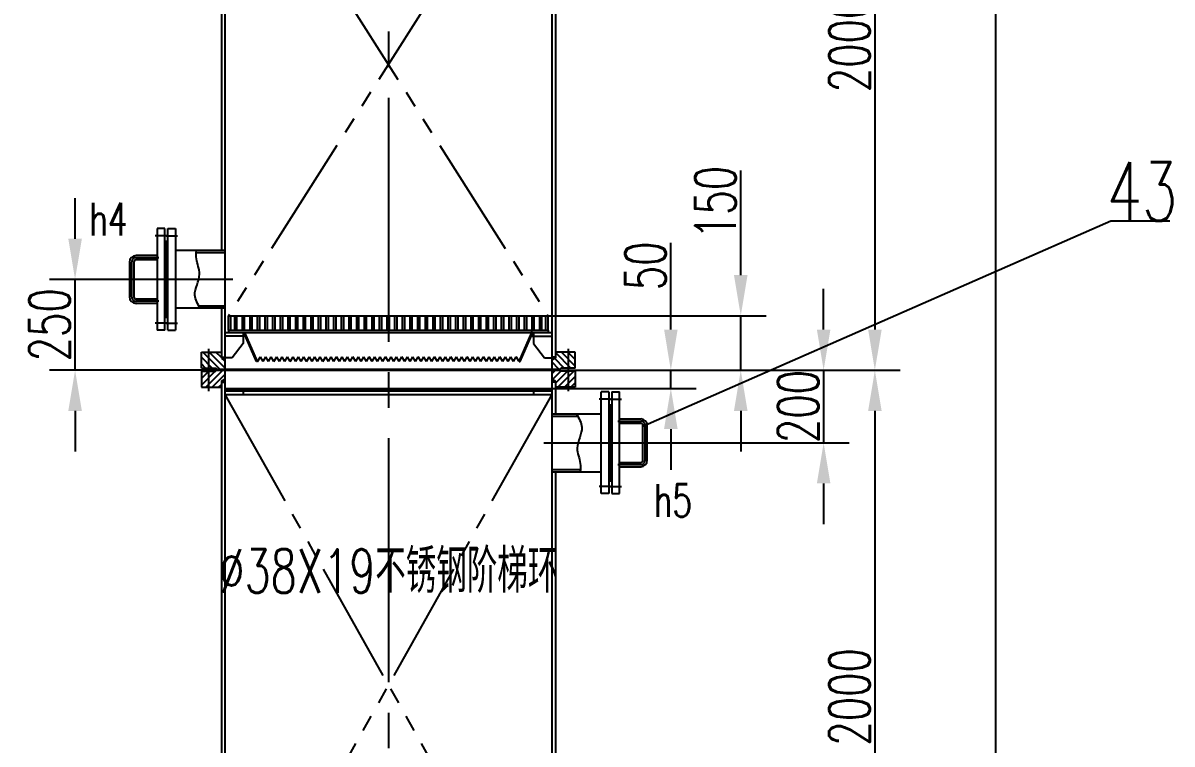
# Model space of a CAD drawing. Extents: x 4061 to 20693, y -5077 to 18471.
# Drawn here: x 5970 to 9135, y 10013 to 12000 of the extents above; entities that cross this region are included whole.
import ezdxf
from ezdxf.enums import TextEntityAlignment as Align

# ---------------------------------------------------------------- set-up
doc = ezdxf.new("R2010")
doc.units = 0
doc.header["$LTSCALE"] = 280
doc.header["$MEASUREMENT"] = 0
doc.header["$PDMODE"] = 3
for name, pattern in [('CENT1', [3.35, 2.4, -0.3, 0.35, -0.3]), ('CENTER', [1.66, 1.2, -0.15, 0.16, -0.15]), ('PHANTOM', [1.97, 1.2, -0.15, 0.16, -0.15, 0.16, -0.15])]:
    doc.linetypes.add(name, pattern=pattern)
doc.layers.get('0').update_dxf_attribs({"linetype": 'CONTINUOUS'})
doc.layers.get('DEFPOINTS').update_dxf_attribs({"linetype": 'CONTINUOUS'})
for name, color, linetype in [('A', 2, 'CONTINUOUS'), ('B', 7, 'CONTINUOUS'), ('C', 1, 'CENTER'), ('C1', 1, 'CENT1'), ('D', 4, 'PHANTOM')]:
    doc.layers.add(name, color=color, linetype=linetype)
doc.styles.add('HZ', font='txt', dxfattribs={"width": 0.7, "bigfont": 'hztxt'})
doc.dimstyles.get("Standard").update_dxf_attribs({"dimtxt": 0.18, "dimasz": 0.18, "dimexe": 0.18, "dimexo": 0.0625, "dimgap": 0.09, "dimtad": 0, "dimtih": 1, "dimtoh": 1, "dimdec": 4, "dimzin": 0, "dimdsep": 46, "dimtxsty": 'Standard', "dimcen": 0.09, "dimadec": 0, "dimazin": 0, "dimtfac": 1, "dimtdec": 4, "dimtofl": 0, "dimtmove": 0, "dimatfit": 3, "dimfxl": 1, "dimtolj": 1, "dimtzin": 0, "dimarcsym": 0})

# ---------------------------------------------------------------- blocks, each defined once
blk = doc.blocks.new('*D10')
at = {"color": 0, "linetype": 'ByBlock', "transparency": 16777216}
for p, q in [((8533.3, 12540.3), (8533.3, 12779)), ((8227.7, 12428.3), (8603.3, 12428.3)), ((8533.3, 12378.3), (8533.3, 12428.3)), ((8205.2, 12378.3), (8603.3, 12378.3)), ((8533.3, 12266.3), (8533.3, 12154.3))]:
    blk.add_line(p, q, dxfattribs=at)
for points in [[(8514.7, 12540.3), (8552, 12540.3), (8533.3, 12428.3)], [(8514.7, 12266.3), (8552, 12266.3), (8533.3, 12378.3)]]:
    blk.add_solid(points, dxfattribs=at)
at = {"layer": 'DEFPOINTS', "color": 0, "linetype": 'ByBlock', "transparency": 16777216}
for p in [(8227.7, 12428.3), (8205.2, 12378.3), (8533.3, 12378.3)]:
    blk.add_point(p, dxfattribs=at)
at = {"color": 0, "linetype": 'ByBlock', "transparency": 16777216, "insert": (8463.3, 12715.7), "char_height": 112, "attachment_point": 5, "rotation": 90, "style": 'HZ'}
blk.add_mtext('\\A1;50', dxfattribs=at)
blk = doc.blocks.new('*D11')
at = {"color": 0, "linetype": 'ByBlock', "transparency": 16777216}
for p, q in [((7947.4, 11410.2), (7947.4, 11698.2)), ((7416.7, 11298.2), (8017.4, 11298.2)), ((7947.4, 11148.2), (7947.4, 11298.2)), ((7564.6, 11148.2), (8017.4, 11148.2)), ((7947.4, 11036.2), (7947.4, 10924.2))]:
    blk.add_line(p, q, dxfattribs=at)
for points in [[(7928.7, 11410.2), (7966.1, 11410.2), (7947.4, 11298.2)], [(7928.7, 11036.2), (7966.1, 11036.2), (7947.4, 11148.2)]]:
    blk.add_solid(points, dxfattribs=at)
at = {"layer": 'DEFPOINTS', "color": 0, "linetype": 'ByBlock', "transparency": 16777216}
for p in [(7416.7, 11298.2), (7564.6, 11148.2), (7947.4, 11148.2)]:
    blk.add_point(p, dxfattribs=at)
at = {"color": 0, "linetype": 'ByBlock', "transparency": 16777216, "insert": (7877.4, 11610.2), "char_height": 112, "attachment_point": 5, "rotation": 90, "style": 'HZ'}
blk.add_mtext('\\A1;150', dxfattribs=at)
blk = doc.blocks.new('*D25')
at = {"color": 0, "linetype": 'ByBlock', "transparency": 16777216}
for p, q in [((6113.8, 11510.2), (6113.8, 11622.2)), ((6253.2, 11398.2), (6043.8, 11398.2)), ((6113.8, 11148.2), (6113.8, 11398.2)), ((6504.2, 11148.2), (6043.8, 11148.2)), ((6113.8, 11036.2), (6113.8, 10924.2))]:
    blk.add_line(p, q, dxfattribs=at)
for points in [[(6095.2, 11510.2), (6132.5, 11510.2), (6113.8, 11398.2)], [(6095.2, 11036.2), (6132.5, 11036.2), (6113.8, 11148.2)]]:
    blk.add_solid(points, dxfattribs=at)
at = {"layer": 'DEFPOINTS', "color": 0, "linetype": 'ByBlock', "transparency": 16777216}
for p in [(6113.8, 11398.2), (6253.2, 11398.2), (6504.2, 11148.2)]:
    blk.add_point(p, dxfattribs=at)
at = {"color": 0, "linetype": 'ByBlock', "transparency": 16777216, "insert": (6043.8, 11273.2), "char_height": 112, "attachment_point": 5, "rotation": 90, "style": 'HZ'}
blk.add_mtext('\\A1;250', dxfattribs=at)
blk = doc.blocks.new('*D31')
at = {"color": 0, "linetype": 'ByBlock', "transparency": 16777216}
for p, q in [((8175.7, 11155.1), (8175.7, 11267.1)), ((7449.2, 11043.1), (8245.7, 11043.1)), ((8175.7, 11043.1), (8175.7, 10843.1)), ((7700.2, 10843.1), (8245.7, 10843.1)), ((8175.7, 10731.1), (8175.7, 10619.1))]:
    blk.add_line(p, q, dxfattribs=at)
for points in [[(8157, 11155.1), (8194.3, 11155.1), (8175.7, 11043.1)], [(8157, 10731.1), (8194.3, 10731.1), (8175.7, 10843.1)]]:
    blk.add_solid(points, dxfattribs=at)
at = {"layer": 'DEFPOINTS', "color": 0, "linetype": 'ByBlock', "transparency": 16777216}
for p in [(7449.2, 11043.1), (7700.2, 10843.1), (8175.7, 10843.1)]:
    blk.add_point(p, dxfattribs=at)
at = {"color": 0, "linetype": 'ByBlock', "transparency": 16777216, "insert": (8105.7, 10943.1), "char_height": 112, "attachment_point": 5, "rotation": 90, "style": 'HZ'}
blk.add_mtext('\\A1;200', dxfattribs=at)
blk = doc.blocks.new('*D32')
at = {"color": 0, "linetype": 'ByBlock', "transparency": 16777216}
for p, q in [((8014.6, 12948.2), (8386.8, 12948.2)), ((8316.8, 12836.2), (8316.8, 11260.2)), ((7953.3, 11148.2), (8386.8, 11148.2))]:
    blk.add_line(p, q, dxfattribs=at)
for points in [[(8298.2, 12836.2), (8335.5, 12836.2), (8316.8, 12948.2)], [(8298.2, 11260.2), (8335.5, 11260.2), (8316.8, 11148.2)]]:
    blk.add_solid(points, dxfattribs=at)
at = {"layer": 'DEFPOINTS', "color": 0, "linetype": 'ByBlock', "transparency": 16777216}
for p in [(8014.6, 12948.2), (7953.3, 11148.2), (8316.8, 11148.2)]:
    blk.add_point(p, dxfattribs=at)
at = {"color": 0, "linetype": 'ByBlock', "transparency": 16777216, "insert": (8246.8, 12048.2), "char_height": 112, "attachment_point": 5, "rotation": 90, "style": 'HZ'}
blk.add_mtext('\\A1;2000', dxfattribs=at)
blk = doc.blocks.new('*D39')
at = {"color": 0, "linetype": 'ByBlock', "transparency": 16777216}
for p, q in [((8014.6, 11148.2), (8386.8, 11148.2)), ((8316.8, 11036.2), (8316.8, 9460.2)), ((7953.3, 9348.2), (8386.8, 9348.2))]:
    blk.add_line(p, q, dxfattribs=at)
for points in [[(8298.2, 11036.2), (8335.5, 11036.2), (8316.8, 11148.2)], [(8298.2, 9460.2), (8335.5, 9460.2), (8316.8, 9348.2)]]:
    blk.add_solid(points, dxfattribs=at)
at = {"layer": 'DEFPOINTS', "color": 0, "linetype": 'ByBlock', "transparency": 16777216}
for p in [(8014.6, 11148.2), (7953.3, 9348.2), (8316.8, 9348.2)]:
    blk.add_point(p, dxfattribs=at)
at = {"color": 0, "linetype": 'ByBlock', "transparency": 16777216, "insert": (8246.8, 10248.2), "char_height": 112, "attachment_point": 5, "rotation": 90, "style": 'HZ'}
blk.add_mtext('\\A1;2000', dxfattribs=at)
blk = doc.blocks.new('*D197')
at = {"color": 0, "linetype": 'ByBlock', "transparency": 16777216}
for p, q in [((7044.2, 16958.1), (8719.1, 16958.1)), ((8649.1, 16846.1), (8649.1, -3424.9)), ((7946.7, -3536.9), (8719.1, -3536.9))]:
    blk.add_line(p, q, dxfattribs=at)
for points in [[(8630.4, 16846.1), (8667.8, 16846.1), (8649.1, 16958.1)], [(8630.4, -3424.9), (8667.8, -3424.9), (8649.1, -3536.9)]]:
    blk.add_solid(points, dxfattribs=at)
at = {"layer": 'DEFPOINTS', "color": 0, "linetype": 'ByBlock', "transparency": 16777216}
for p in [(7044.2, 16958.1), (7946.7, -3536.9), (8649.1, -3536.9)]:
    blk.add_point(p, dxfattribs=at)
at = {"color": 0, "linetype": 'ByBlock', "transparency": 16777216, "insert": (8579.1, 6710.6), "char_height": 112, "attachment_point": 5, "rotation": 90, "style": 'HZ'}
blk.add_mtext('\\A1;~22722', dxfattribs=at)
blk = doc.blocks.new('A$C467B15EC')
at = {"layer": 'A'}
for p, q in [((10, 126), (890, 126)), ((10, 86), (10, 126)), ((16, 86), (16, 126)), ((27, 86), (27, 126)), ((33, 86), (33, 126)), ((48, 86), (48, 126)), ((54, 86), (54, 126)), ((69, 86), (69, 126)), ((75, 86), (75, 126)), ((90, 86), (90, 126)), ((96, 86), (96, 126)), ((111, 86), (111, 126)), ((117, 86), (117, 126)), ((132, 86), (132, 126)), ((138, 86), (138, 126)), ((153, 86), (153, 126)), ((159, 86), (159, 126)), ((174, 86), (174, 126)), ((180, 86), (180, 126)), ((195, 86), (195, 126)), ((201, 86), (201, 126)), ((216, 86), (216, 126)), ((222, 86), (222, 126)), ((237, 86), (237, 126)), ((243, 86), (243, 126)), ((258, 86), (258, 126)), ((264, 86), (264, 126)), ((279, 86), (279, 126)), ((285, 86), (285, 126)), ((300, 86), (300, 126)), ((306, 86), (306, 126)), ((321, 86), (321, 126)), ((327, 86), (327, 126)), ((342, 86), (342, 126)), ((348, 86), (348, 126)), ((363, 86), (363, 126)), ((369, 86), (369, 126)), ((384, 86), (384, 126)), ((390, 86), (390, 126)), ((405, 86), (405, 126)), ((411, 86), (411, 126)), ((426, 86), (426, 126)), ((432, 86), (432, 126)), ((447, 86), (447, 126)), ((453, 86), (453, 126)), ((468, 86), (468, 126)), ((474, 86), (474, 126)), ((489, 86), (489, 126)), ((495, 86), (495, 126)), ((510, 86), (510, 126)), ((516, 86), (516, 126)), ((531, 86), (531, 126)), ((537, 86), (537, 126)), ((552, 86), (552, 126)), ((558, 86), (558, 126)), ((573, 86), (573, 126)), ((579, 86), (579, 126)), ((594, 86), (594, 126)), ((600, 86), (600, 126)), ((615, 86), (615, 126)), ((621, 86), (621, 126)), ((636, 86), (636, 126)), ((642, 86), (642, 126)), ((657, 86), (657, 126)), ((663, 86), (663, 126)), ((678, 86), (678, 126)), ((684, 86), (684, 126)), ((699, 86), (699, 126)), ((705, 86), (705, 126)), ((720, 86), (720, 126)), ((726, 86), (726, 126)), ((741, 86), (741, 126)), ((747, 86), (747, 126)), ((762, 86), (762, 126)), ((768, 86), (768, 126)), ((783, 86), (783, 126)), ((789, 86), (789, 126)), ((804, 86), (804, 126)), ((810, 86), (810, 126)), ((825, 86), (825, 126)), ((831, 86), (831, 126)), ((846, 86), (846, 126)), ((852, 86), (852, 126)), ((867, 86), (867, 126)), ((873, 86), (873, 126)), ((884, 86), (884, 126)), ((890, 86), (890, 126)), ((0, 80), (900, 80)), ((56.1, 70), (0, 70)), ((10, 86), (890, 86)), ((10, 86), (10, 80)), ((50, 80), (50, 70)), ((50, 70), (50, 50)), ((86.7, 0), (51.7, 80)), ((90, 0), (55, 80)), ((810, 0), (845, 80)), ((813.3, 0), (848.3, 80)), ((843.9, 70), (900, 70)), ((845, 80), (845, 86)), ((850, 80), (850, 70)), ((850, 70), (850, 50)), ((890, 86), (890, 80)), ((50, 50), (20, 10)), ((850, 50), (880, 10)), ((20, 10), (0, 10)), ((90, 0), (86.7, 0)), ((90, 0), (97.5, 13)), ((105, 0), (97.5, 13)), ((105, 0), (112.5, 13)), ((120, 0), (112.5, 13)), ((120, 0), (127.5, 13)), ((135, 0), (127.5, 13)), ((135, 0), (142.5, 13)), ((150, 0), (142.5, 13)), ((150, 0), (157.5, 13)), ((165, 0), (157.5, 13)), ((165, 0), (172.5, 13)), ((180, 0), (172.5, 13)), ((180, 0), (187.5, 13)), ((195, 0), (187.5, 13)), ((195, 0), (202.5, 13)), ((210, 0), (202.5, 13)), ((210, 0), (217.5, 13)), ((225, 0), (217.5, 13)), ((225, 0), (232.5, 13)), ((240, 0), (232.5, 13)), ((240, 0), (247.5, 13)), ((255, 0), (247.5, 13)), ((255, 0), (262.5, 13)), ((270, 0), (262.5, 13)), ((270, 0), (277.5, 13)), ((285, 0), (277.5, 13)), ((285, 0), (292.5, 13)), ((300, 0), (292.5, 13)), ((300, 0), (307.5, 13)), ((315, 0), (307.5, 13)), ((315, 0), (322.5, 13)), ((330, 0), (322.5, 13)), ((330, 0), (337.5, 13)), ((345, 0), (337.5, 13)), ((345, 0), (352.5, 13)), ((360, 0), (352.5, 13)), ((360, 0), (367.5, 13)), ((375, 0), (367.5, 13)), ((375, 0), (382.5, 13)), ((390, 0), (382.5, 13)), ((390, 0), (397.5, 13)), ((405, 0), (397.5, 13)), ((405, 0), (412.5, 13)), ((420, 0), (412.5, 13)), ((420, 0), (427.5, 13)), ((420, 0), (427.5, 13)), ((435, 0), (427.5, 13)), ((435, 0), (427.5, 13)), ((435, 0), (442.5, 13)), ((435, 0), (442.5, 13)), ((450, 0), (442.5, 13)), ((450, 0), (442.5, 13)), ((450, 0), (457.5, 13)), ((450, 0), (457.5, 13)), ((465, 0), (457.5, 13)), ((465, 0), (457.5, 13)), ((465, 0), (472.5, 13)), ((465, 0), (472.5, 13)), ((480, 0), (472.5, 13)), ((480, 0), (472.5, 13)), ((480, 0), (487.5, 13)), ((495, 0), (487.5, 13)), ((495, 0), (502.5, 13)), ((510, 0), (502.5, 13)), ((510, 0), (517.5, 13)), ((525, 0), (517.5, 13)), ((525, 0), (532.5, 13)), ((540, 0), (532.5, 13)), ((540, 0), (547.5, 13)), ((555, 0), (547.5, 13)), ((555, 0), (562.5, 13)), ((570, 0), (562.5, 13)), ((570, 0), (577.5, 13)), ((585, 0), (577.5, 13)), ((585, 0), (592.5, 13)), ((600, 0), (592.5, 13)), ((600, 0), (607.5, 13)), ((615, 0), (607.5, 13)), ((615, 0), (622.5, 13)), ((630, 0), (622.5, 13)), ((630, 0), (637.5, 13)), ((645, 0), (637.5, 13)), ((645, 0), (652.5, 13)), ((660, 0), (652.5, 13)), ((660, 0), (667.5, 13)), ((675, 0), (667.5, 13)), ((675, 0), (682.5, 13)), ((690, 0), (682.5, 13)), ((690, 0), (697.5, 13)), ((705, 0), (697.5, 13)), ((705, 0), (712.5, 13)), ((720, 0), (712.5, 13)), ((720, 0), (727.5, 13)), ((735, 0), (727.5, 13)), ((735, 0), (742.5, 13)), ((750, 0), (742.5, 13)), ((750, 0), (757.5, 13)), ((765, 0), (757.5, 13)), ((765, 0), (772.5, 13)), ((780, 0), (772.5, 13)), ((780, 0), (787.5, 13)), ((795, 0), (787.5, 13)), ((795, 0), (802.5, 13)), ((810, 0), (802.5, 13)), ((810, 0), (813.3, 0)), ((880, 10), (900, 10))]:
    blk.add_line(p, q, dxfattribs=at)

msp = doc.modelspace()

# ---------------------------------------------------------------- hatches: boundary and pattern name
h = msp.add_hatch()
h.set_pattern_fill('ANSI31', color=256, scale=4, angle=90, style=0)
h.set_pattern_definition([(135, (-737.88, -4172.147), (-8.980256, -8.980256), [])])
h.paths.add_polyline_path([(6481.70793, 11093.13672), (6461.70793, 11093.13672), (6461.70793, 11049.13672), (6481.70793, 11049.13672)])
h.paths.add_polyline_path([(6516.70793, 11076.13672), (6516.70793, 11093.13672), (6481.70793, 11093.13672), (6481.70793, 11049.13672), (6501.20793, 11049.13672), (6504.20793, 11046.13672), (6526.70793, 11046.13672), (6526.70793, 11070.36322)])
h.paths.add_polyline_path([(7471.70793, 11093.13672), (7436.70793, 11093.13672), (7436.70793, 11076.13672), (7426.70793, 11070.36322), (7426.70793, 11046.13672), (7449.20793, 11046.13672), (7452.20793, 11049.13672), (7471.70793, 11049.13672)])
h.paths.add_polyline_path([(7491.70793, 11093.13672), (7471.70793, 11093.13672), (7471.70793, 11049.13672), (7491.70793, 11049.13672)])
for points in [[(6526.70793, 11070.36322), (6516.70793, 11076.13672), (6516.70793, 11079.13672), (6526.70793, 11079.13672)], [(7426.70793, 11070.36322), (7436.70793, 11076.13672), (7436.70793, 11079.13672), (7426.70793, 11079.13672)], [(6526.70793, 11018.91023), (6516.70793, 11013.13672), (6516.70793, 11010.13672), (6526.70793, 11010.13672)], [(7426.70793, 11018.91023), (7436.70793, 11013.13672), (7436.70793, 11010.13672), (7426.70793, 11010.13672)]]:
    msp.add_hatch(color=256).paths.add_polyline_path(points)
h = msp.add_hatch()
h.set_pattern_fill('ANSI37', color=256, style=0)
h.set_pattern_definition([(45, (-737.8797, -1172.147), (-2.245064, 2.245064), []), (135, (-737.8797, -1172.147), (-2.245064, -2.245064), [])])
h.paths.add_polyline_path([(6504.20793, 11046.13672), (6504.20793, 11043.13672), (6526.70793, 11043.13672), (6526.70793, 11046.13672)])
h.paths.add_polyline_path([(7426.70793, 11046.13672), (7426.70793, 11043.13672), (7449.20793, 11043.13672), (7449.20793, 11046.13672)])
h = msp.add_hatch()
h.set_pattern_fill('ANSI31', color=256, scale=4, style=0)
h.set_pattern_definition([(45, (-737.88, -4172.147), (-8.980256, 8.980256), [])])
h.paths.add_polyline_path([(6526.70793, 11043.13672), (6504.20793, 11043.13672), (6501.20793, 11040.13672), (6481.70793, 11040.13672), (6481.70793, 10996.13672), (6516.70793, 10996.13672), (6516.70793, 11013.13672), (6526.70793, 11018.91023)])
h.paths.add_polyline_path([(6481.70793, 11040.13672), (6461.70793, 11040.13672), (6461.70793, 10996.13672), (6481.70793, 10996.13672)])
h.paths.add_polyline_path([(7471.70793, 11040.13672), (7452.20793, 11040.13672), (7449.20793, 11043.13672), (7426.70793, 11043.13672), (7426.70793, 11018.91023), (7436.70793, 11013.13672), (7436.70793, 10996.13672), (7471.70793, 10996.13672)])
h.paths.add_polyline_path([(7491.70793, 11040.13672), (7471.70793, 11040.13672), (7471.70793, 10996.13672), (7491.70793, 10996.13672)])

# ---------------------------------------------------------------- linework, layer by layer
for points in [[(6458.70793, 11213.63672), (6443.83249, 11250.012), (6456.48816, 11307.83402), (6448.05108, 11349.99597), (6448.05108, 11372.63672)], [(7494.70793, 10922.63672), (7509.58338, 10886.26145), (7496.92771, 10828.43942), (7505.36479, 10786.27747), (7505.36479, 10763.63672)]]:
    msp.add_spline(points, degree=3)
at = {"layer": 'A'}
for p, q in [((6526.70793, 13868.66231), (6526.70793, -282.38887)), ((7426.70793, 13868.66231), (7426.70793, -282.38887)), ((6516.70793, 12664.63672), (6516.70793, 11372.63672)), ((7436.70793, 12413.63672), (7436.70793, 11076.13672)), ((6339.70793, 11433.13672), (6339.70793, 11153.13672)), ((6360.70793, 11433.13672), (6339.70793, 11433.13672)), ((6360.70793, 11153.13672), (6360.70793, 11433.13672)), ((6369.70793, 11153.13672), (6369.70793, 11433.13672)), ((6369.70793, 11433.13672), (6390.70793, 11433.13672)), ((6390.70793, 11433.13672), (6390.70793, 11153.13672)), ((6363.70793, 11398.13672), (6360.70793, 11398.13672)), ((6366.70793, 11398.13672), (6363.70793, 11398.13672)), ((6363.70793, 11188.13672), (6363.70793, 11398.13672)), ((6366.70793, 11188.13672), (6366.70793, 11398.13672)), ((6366.70793, 11398.13672), (6369.70793, 11398.13672)), ((6526.70793, 11372.63672), (6390.70793, 11372.63672)), ((6526.70793, 11366.63672), (6447.70699, 11366.63672)), ((6263.70793, 11341.13672), (6263.70793, 11245.13672)), ((6275.70793, 11341.13672), (6275.70793, 11245.13672)), ((6339.70793, 11359.13672), (6281.70793, 11359.13672)), ((6339.70793, 11347.13672), (6281.70793, 11347.13672)), ((6339.70793, 11239.13672), (6281.70793, 11239.13672)), ((6339.70793, 11227.13672), (6281.70793, 11227.13672)), ((6526.70793, 11213.63672), (6390.70793, 11213.63672)), ((6526.70793, 11219.63672), (6455.18577, 11219.63672)), ((6516.70793, 11213.63672), (6516.70793, 11076.13672)), ((6363.70793, 11188.13672), (6360.70793, 11188.13672)), ((6366.70793, 11188.13672), (6363.70793, 11188.13672)), ((6366.70793, 11188.13672), (6369.70793, 11188.13672)), ((6360.70793, 11153.13672), (6339.70793, 11153.13672)), ((6369.70793, 11153.13672), (6390.70793, 11153.13672)), ((6461.70793, 11049.13672), (6461.70793, 11093.13672)), ((6461.70793, 11093.13672), (6516.70793, 11093.13672)), ((6516.70793, 11079.13672), (6526.70793, 11079.13672)), ((7436.70793, 11079.13672), (7426.70793, 11079.13672)), ((7491.70793, 11093.13672), (7436.70793, 11093.13672)), ((7491.70793, 11049.13672), (7491.70793, 11093.13672)), ((6461.70793, 11049.13672), (6501.20793, 11049.13672)), ((6504.20793, 11046.13672), (6501.20793, 11049.13672)), ((6504.20793, 11046.13672), (7449.20793, 11046.13672)), ((6504.20793, 11046.13672), (6504.20793, 11043.13672)), ((6516.70793, 11076.13672), (6526.70793, 11070.36322)), ((7436.70793, 11076.13672), (7426.70793, 11070.36322)), ((7449.20793, 11046.13672), (7452.20793, 11049.13672)), ((7449.20793, 11046.13672), (7449.20793, 11043.13672)), ((7491.70793, 11049.13672), (7452.20793, 11049.13672)), ((6461.70793, 11040.13672), (6501.20793, 11040.13672)), ((6461.70793, 11040.13672), (6461.70793, 10996.13672)), ((6504.20793, 11043.13672), (6501.20793, 11040.13672)), ((6504.20793, 11043.13672), (7449.20793, 11043.13672)), ((6516.70793, 11013.13672), (6526.70793, 11018.91023)), ((7436.70793, 11013.13672), (7426.70793, 11018.91023)), ((7449.20793, 11043.13672), (7452.20793, 11040.13672)), ((7491.70793, 11040.13672), (7452.20793, 11040.13672)), ((7491.70793, 11040.13672), (7491.70793, 10996.13672)), ((6461.70793, 10996.13672), (6516.70793, 10996.13672)), ((6516.70793, 11013.13672), (6516.70793, 9572.63672)), ((6516.70793, 11010.13672), (6526.70793, 11010.13672)), ((6526.70793, 10993.13672), (7426.70793, 10993.13672)), ((6526.70793, 10987.13672), (7426.70793, 10987.13672)), ((6526.70793, 10986.13672), (7426.70793, 10986.13672)), ((6576.70793, 10987.13672), (6576.70793, 10993.13672)), ((6576.70793, 10986.13672), (6576.70793, 10976.13672)), ((7376.70793, 10987.13672), (7376.70793, 10993.13672)), ((7376.70793, 10986.13672), (7376.70793, 10976.13672)), ((7436.70793, 11010.13672), (7426.70793, 11010.13672)), ((7436.70793, 11013.13672), (7436.70793, 10922.63672)), ((7491.70793, 10996.13672), (7436.70793, 10996.13672)), ((7583.70793, 10983.13672), (7562.70793, 10983.13672)), ((7562.70793, 10703.13672), (7562.70793, 10983.13672)), ((7583.70793, 10983.13672), (7583.70793, 10703.13672)), ((7592.70793, 10983.13672), (7613.70793, 10983.13672)), ((7592.70793, 10983.13672), (7592.70793, 10703.13672)), ((7613.70793, 10703.13672), (7613.70793, 10983.13672)), ((6526.70793, 10976.13672), (7426.70793, 10976.13672)), ((7426.70793, 10922.63672), (7562.70793, 10922.63672)), ((7586.70793, 10948.13672), (7583.70793, 10948.13672)), ((7586.70793, 10948.13672), (7589.70793, 10948.13672)), ((7586.70793, 10948.13672), (7586.70793, 10738.13672)), ((7589.70793, 10948.13672), (7589.70793, 10738.13672)), ((7589.70793, 10948.13672), (7592.70793, 10948.13672)), ((7426.70793, 10916.63672), (7498.2301, 10916.63672)), ((7613.70793, 10909.13672), (7671.70793, 10909.13672)), ((7613.70793, 10897.13672), (7671.70793, 10897.13672)), ((7677.70793, 10795.13672), (7677.70793, 10891.13672)), ((7689.70793, 10795.13672), (7689.70793, 10891.13672)), ((7426.70793, 10769.63672), (7505.70888, 10769.63672)), ((7426.70793, 10763.63672), (7562.70793, 10763.63672)), ((7436.70793, 10763.63672), (7436.70793, 9276.13672)), ((7613.70793, 10789.13672), (7671.70793, 10789.13672)), ((7613.70793, 10777.13672), (7671.70793, 10777.13672)), ((7586.70793, 10738.13672), (7583.70793, 10738.13672)), ((7586.70793, 10738.13672), (7589.70793, 10738.13672)), ((7589.70793, 10738.13672), (7592.70793, 10738.13672)), ((7583.70793, 10703.13672), (7562.70793, 10703.13672)), ((7592.70793, 10703.13672), (7613.70793, 10703.13672))]:
    msp.add_line(p, q, dxfattribs=at)
for centre, radius, start, end in [((6281.70793, 11341.13672), 18, 90, 180), ((6281.70793, 11341.13672), 6, 90, 180), ((6281.70793, 11245.13672), 18, 180, 270), ((6281.70793, 11245.13672), 6, 180, 270), ((7671.70793, 10891.13672), 18, 0, 90), ((7671.70793, 10891.13672), 6, 0, 90), ((7671.70793, 10795.13672), 18, 270, 360), ((7671.70793, 10795.13672), 6, 270, 360)]:
    msp.add_arc(centre, radius, start, end, dxfattribs=at)
at = {"layer": 'B'}
for p, q in [((7677.70793, 10889.3411), (8966.86935, 11454.49742)), ((8966.86935, 11454.49742), (9128.86935, 11454.49742))]:
    msp.add_line(p, q, dxfattribs=at)
at = {"layer": 'C'}
for p, q in [((6365.70793, 11413.13672), (6334.70793, 11413.13672)), ((6364.70793, 11413.13672), (6395.70793, 11413.13672)), ((6269.70793, 11341.13672), (6269.70793, 11245.13672)), ((6344.47667, 11353.13672), (6281.70793, 11353.13672)), ((6548.69365, 11293.13672), (6253.24454, 11293.13672)), ((6344.47667, 11233.13672), (6281.70793, 11233.13672)), ((6365.70793, 11173.13672), (6334.70793, 11173.13672)), ((6364.70793, 11173.13672), (6395.70793, 11173.13672)), ((6481.70793, 11102.08025), (6481.70793, 10985.22126)), ((7471.70793, 11102.08025), (7471.70793, 10985.22126)), ((7588.70793, 10963.13672), (7557.70793, 10963.13672)), ((7587.70793, 10963.13672), (7618.70793, 10963.13672)), ((7608.9392, 10903.13672), (7671.70793, 10903.13672)), ((7683.70793, 10795.13672), (7683.70793, 10891.13672)), ((7404.72222, 10843.13672), (7700.17133, 10843.13672)), ((7608.9392, 10783.13672), (7671.70793, 10783.13672)), ((7588.70793, 10723.13672), (7557.70793, 10723.13672)), ((7587.70793, 10723.13672), (7618.70793, 10723.13672))]:
    msp.add_line(p, q, dxfattribs=at)
for centre, start, end in [((6281.70793, 11341.13672), 90, 180), ((6281.70793, 11245.13672), 180, 270), ((7671.70793, 10891.13672), 0, 90), ((7671.70793, 10795.13672), 270, 360)]:
    msp.add_arc(centre, 12, start, end, dxfattribs=at)
at = {"layer": 'C1'}
msp.add_line((6976.70793, 13669.71439), (6976.70793, 3316.24761), dxfattribs=at)
at = {"layer": 'D'}
for p, q in [((6526.70793, 12593.13672), (7416.70793, 11193.13672)), ((7426.70793, 12593.13672), (6536.70793, 11193.13672)), ((6526.70793, 10976.13672), (7416.70793, 9393.13672)), ((7426.70793, 10976.13672), (6536.70793, 9393.13672))]:
    msp.add_line(p, q, dxfattribs=at)

# ---------------------------------------------------------------- block references
at = {"layer": 'A'}
msp.add_blockref('A$C467B15EC', (6526.70793, 11067.13671), dxfattribs=at)

# ---------------------------------------------------------------- texts
at = {"layer": 'B', "style": 'HZ', "width": 0.7}
for s, height, p in [('h4', 90, (6205.71587, 11414.13383)), ('h5', 90, (7760.46701, 10639.61825)), ('%%c38X19不锈钢阶梯环', 120, (6976.70793, 10430.08023))]:
    msp.add_text(s, height=height, dxfattribs=at).set_placement(p, align=Align.CENTER)
msp.add_attdef('43', text='1', height=162, dxfattribs=at).set_placement((9052.61671, 11454.49742), align=Align.CENTER)

# ---------------------------------------------------------------- dimensions: what is measured, and where the dimension line sits
at = {"layer": 'B'}
dim = msp.add_linear_dim(base=(8649.08591, -3536.86328), p1=(7044.20793, 16958.13672), p2=(7946.70793, -3536.86328), angle=90, text='~22722', dimstyle='Standard', override={"dimtxt": 112, "dimasz": 112, "dimexe": 70, "dimexo": 0, "dimgap": 14, "dimtad": 1, "dimtih": 0, "dimtoh": 0, "dimzin": 8, "dimtxsty": 'HZ', "dimcen": 56, "dimtofl": 1}, dxfattribs=at)
dim.commit()
dim.dimension.update_dxf_attribs({"geometry": '*D197', "text_midpoint": (8579.08591, 6710.63672)})
for base, p1, p2, picture, middle in [((8316.8381, 11043.13672), (8014.58082, 12843.13672), (7953.31978, 11043.13672), '*D32', (8246.8381, 12243.13672)), ((8316.8381, 9243.13672), (8014.58082, 11043.13672), (7953.31978, 9243.13672), '*D39', (8246.8381, 10443.13672))]:
    dim = msp.add_linear_dim(base=base, p1=p1, p2=p2, angle=90, text='2000', dimstyle='Standard', override={"dimtxt": 112, "dimasz": 112, "dimexe": 70, "dimexo": 0, "dimgap": 14, "dimtad": 1, "dimtih": 0, "dimtoh": 0, "dimzin": 8, "dimtxsty": 'HZ', "dimcen": 56, "dimtofl": 1}, dxfattribs=at)
    dim.commit()
    dim.dimension.update_dxf_attribs({"geometry": picture, "text_midpoint": middle, "insert": (0, -105.02323)})
for base, p1, p2, picture, middle, set_off in [((7947.41601, 11043.13672), (7416.70793, 11193.13672), (7564.56854, 11043.13672), '*D11', (7947.41601, 11505.18117), (0, -105.02323)), ((7754.78825, 10993.13672), (7449.20793, 11043.13672), (7426.70793, 10993.13672), '*D10', (7754.78825, 11330.49969), (-778.53017, -1385.18523))]:
    dim = msp.add_linear_dim(base=base, p1=p1, p2=p2, angle=90, dimstyle='Standard', override={"dimtxt": 112, "dimasz": 112, "dimexe": 70, "dimexo": 0, "dimgap": 14, "dimtad": 1, "dimtih": 0, "dimtoh": 0, "dimzin": 8, "dimtxsty": 'HZ', "dimcen": 56, "dimtofl": 1}, dxfattribs=at)
    dim.commit()
    dim.dimension.update_dxf_attribs({"geometry": picture, "text_midpoint": middle, "dimtype": 160, "insert": set_off})
dim = msp.add_linear_dim(base=(6113.84645, 11293.13672), p1=(6504.20793, 11043.13672), p2=(6253.24454, 11293.13672), angle=270, dimstyle='Standard', override={"dimtxt": 112, "dimasz": 112, "dimexe": 70, "dimexo": 0, "dimgap": 14, "dimtad": 1, "dimtih": 0, "dimtoh": 0, "dimzin": 8, "dimtxsty": 'HZ', "dimcen": 56, "dimtofl": 1}, dxfattribs=at)
dim.commit()
dim.dimension.update_dxf_attribs({"geometry": '*D25', "text_midpoint": (6043.84645, 11468.13672), "insert": (0, -105.02323)})
dim = msp.add_linear_dim(base=(8175.66509, 10843.13672), p1=(7449.20793, 11043.13672), p2=(7700.17133, 10843.13672), angle=90, dimstyle='Standard', override={"dimtxt": 112, "dimasz": 112, "dimexe": 70, "dimexo": 0, "dimgap": 14, "dimtad": 1, "dimtih": 0, "dimtoh": 0, "dimzin": 8, "dimtxsty": 'HZ', "dimcen": 56, "dimtofl": 1}, dxfattribs=at)
dim.commit()
dim.dimension.update_dxf_attribs({"geometry": '*D31', "text_midpoint": (8175.66509, 10943.13672), "dimtype": 160})

doc.saveas('drawing.dxf')
